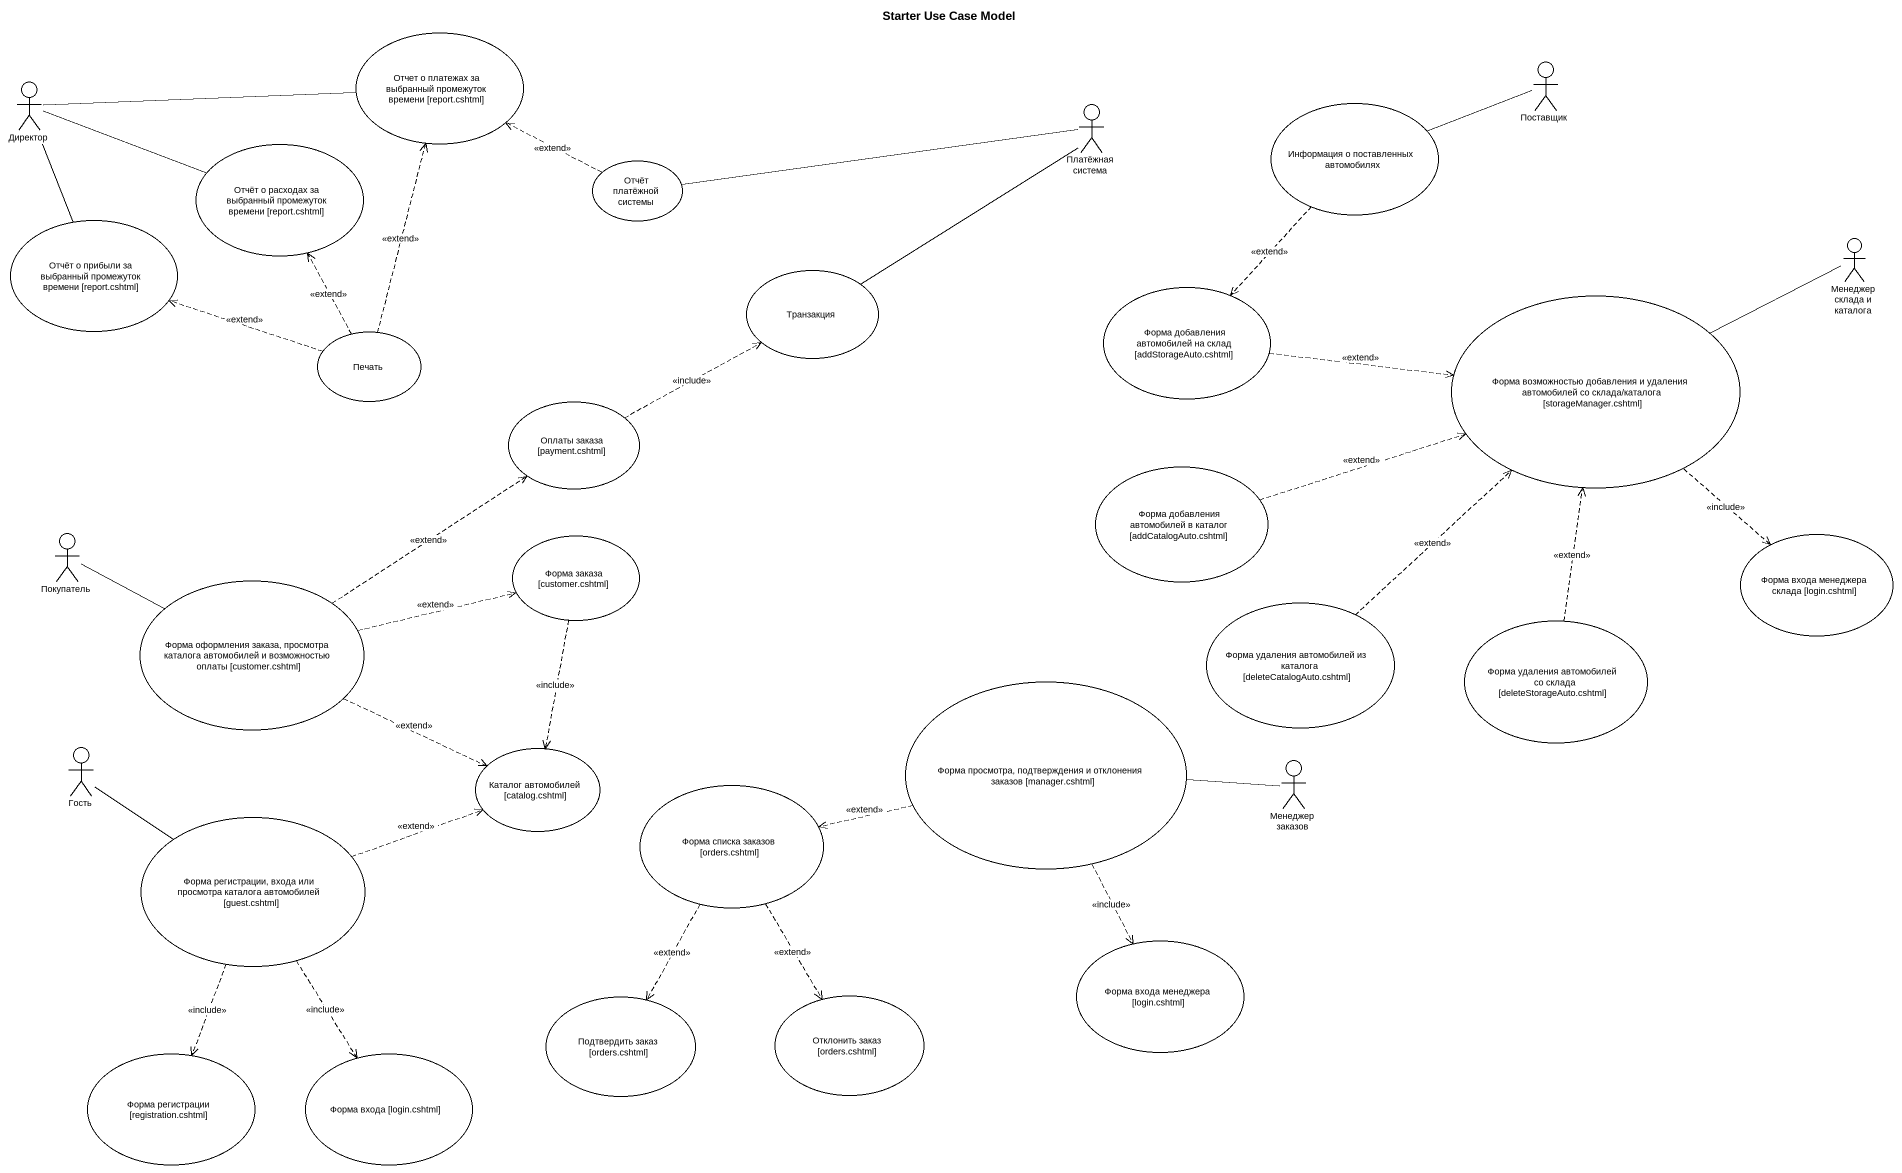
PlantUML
@startuml
title Starter Use Case Model
usecase "Отчет о платежах за выбранный промежуток времени [report.cshtml]" as Отчет_о_платежах_за
actor Директор
actor Поставщик
actor "Платёжная система" as Платёжная_система
usecase "Информация о поставленных автомобилях" as Информация_о_поставленных
usecase "Отчёт о расходах за выбранный промежуток времени [report.cshtml]" as Отчёт_о_расходах_за
usecase "Отчёт платёжной системы" as Отчёт_платёжной_системы
usecase "Отчёт о прибыли за выбранный промежуток времени [report.cshtml]" as Отчёт_о_прибыли_за
actor "Менеджер склада и каталога" as Менеджер_склада_и_каталога
usecase Транзакция
usecase "Форма добавления автомобилей на склад [addStorageAuto.cshtml]" as Форма_добавления
usecase "Форма возможностью добавления и удаления автомобилей со склада/каталога [storageManager.cshtml]" as Форма_возможностью
usecase Печать
usecase "Оплаты заказа [payment.cshtml]" as Оплаты_заказа_payment_cshtml
usecase "Форма добавления автомобилей в каталог [addCatalogAuto.cshtml]" as Форма_добавления_2
actor Покупатель
usecase "Форма заказа [customer.cshtml]" as Форма_заказа_customer_cshtml
usecase "Форма входа менеджера склада [login.cshtml]" as Форма_входа_менеджера
usecase "Форма оформления заказа, просмотра каталога автомобилей и возможностью оплаты [customer.cshtml]" as Форма_оформления_заказа
usecase "Форма удаления автомобилей из каталога [deleteCatalogAuto.cshtml]" as Форма_удаления_автомобилей
usecase "Форма удаления автомобилей со склада [deleteStorageAuto.cshtml]" as Форма_удаления_автомобилей_2
usecase "Форма просмотра, подтверждения и отклонения заказов [manager.cshtml]" as Форма_просмотра
actor Гость
usecase "Каталог автомобилей [catalog.cshtml]" as Каталог_автомобилей_catalog
actor "Менеджер заказов" as Менеджер_заказов
usecase "Форма регистрации, входа или просмотра каталога автомобилей [guest.cshtml]" as Форма_регистрации_входа_или
usecase "Форма списка заказов [orders.cshtml]" as Форма_списка_заказов_orders
usecase "Форма входа менеджера [login.cshtml]" as Форма_входа_менеджера_login
usecase "Подтвердить заказ [orders.cshtml]" as Подтвердить_заказ_orders
usecase "Отклонить заказ [orders.cshtml]" as Отклонить_заказ_orders
usecase "Форма регистрации [registration.cshtml]" as Форма_регистрации
usecase "Форма входа [login.cshtml]" as Форма_входа_login_cshtml
Директор -right- Отчет_о_платежах_за
Директор -right- Отчёт_о_расходах_за
Директор -- Отчёт_о_прибыли_за
Поставщик -left- Информация_о_поставленных
Платёжная_система -left- Отчёт_платёжной_системы
Платёжная_система -- Транзакция
Информация_о_поставленных ..> Форма_добавления : <<extend>>
Отчёт_платёжной_системы .left.> Отчет_о_платежах_за : <<extend>>
Менеджер_склада_и_каталога -left- Форма_возможностью
Форма_добавления .right.> Форма_возможностью : <<extend>>
Форма_возможностью ..> Форма_входа_менеджера : <<include>>
Печать .up.> Отчет_о_платежах_за : <<extend>>
Печать .up.> Отчёт_о_расходах_за : <<extend>>
Печать .left.> Отчёт_о_прибыли_за : <<extend>>
Оплаты_заказа_payment_cshtml .right.> Транзакция : <<include>>
Форма_добавления_2 .right.> Форма_возможностью : <<extend>>
Форма_заказа_customer_cshtml ..> Каталог_автомобилей_catalog : <<include>>
Форма_оформления_заказа .up.> Оплаты_заказа_payment_cshtml : <<extend>>
Форма_оформления_заказа -left- Покупатель
Форма_оформления_заказа .right.> Форма_заказа_customer_cshtml : <<extend>>
Форма_оформления_заказа .right.> Каталог_автомобилей_catalog : <<extend>>
Форма_удаления_автомобилей .up.> Форма_возможностью : <<extend>>
Форма_удаления_автомобилей_2 .up.> Форма_возможностью : <<extend>>
Форма_просмотра -right- Менеджер_заказов
Форма_просмотра .left.> Форма_списка_заказов_orders : <<extend>>
Форма_просмотра ..> Форма_входа_менеджера_login : <<include>>
Гость -- Форма_регистрации_входа_или
Форма_регистрации_входа_или .right.> Каталог_автомобилей_catalog : <<extend>>
Форма_регистрации_входа_или ..> Форма_регистрации : <<include>>
Форма_регистрации_входа_или ..> Форма_входа_login_cshtml : <<include>>
Форма_списка_заказов_orders ..> Подтвердить_заказ_orders : <<extend>>
Форма_списка_заказов_orders ..> Отклонить_заказ_orders : <<extend>>
@enduml
